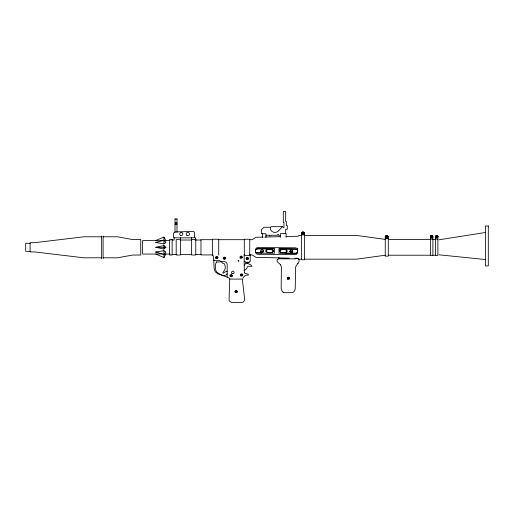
<?xml version="1.0" encoding="UTF-8"?>
<svg xmlns="http://www.w3.org/2000/svg" width="514" height="514" viewBox="0 0 514 514"><rect width="100%" height="100%" fill="white"/><g stroke="black" fill="none" stroke-linecap="round" stroke-linejoin="round"><path stroke-width="0.77" d="M255.503 251.629L256.19 252.67L257.604 253.106L274.354 253.235L274.38 248.815L257.315 248.737L255.676 249.598L255.477 251.899A2.454 2.371 2.1 0 0 257.919 254.289L295.171 254.558A2.454 2.371 2.1 0 0 297.638 252.207L297.465 249.9L295.839 249.02L278.986 248.847L295.518 249.149L297.561 250.26M297.619 251.931L296.912 252.965L295.492 253.376L278.961 253.273L278.986 248.847M266.939 249.701C264.299 251.584 268.462 248.75 269.632 249.406C270.814 248.77 274.951 251.661 272.336 249.74M265.944 251.474C267.511 252.605 271.443 253.299 273.313 251.359L273.448 250.928L273.307 251.532C271.392 253.229 267.833 253.196 265.944 251.474L265.95 250.44M274.38 248.815L257.623 248.879L255.49 249.9A2.454 2.371 2.1 0 1 257.957 247.549L295.209 247.819A2.454 2.371 2.1 0 1 297.651 250.202L297.632 250.279M279.648 251.577L279.526 250.973L280.027 251.982L282.334 252.772L286.022 252.368L287.153 251.025L286.645 250.189L285.251 249.573M280.04 250.145L279.648 250.716L281.434 249.714L284.326 249.573L286.035 250.016L287.153 251.025M287.011 251.629C285.45 252.74 281.492 253.37 279.655 251.404M229.732 279.096L229.077 300.304L229.668 301.3L231.596 302.515L242.923 302.29L244.484 300.703L244.703 299.578L242.499 280.477L242.756 279.096L229.797 279.096M297.645 251.738L297.548 252.297M217.814 257.816C215.803 255.933 214.492 258.555 217.499 257.758M225.473 258.561A1.144 1.144 0 0 0 224.072 257.161A1.144 1.144 0 0 0 223.558 259.075A1.144 1.144 0 0 0 225.473 258.561C225.774 257.148 221.887 258.42 223.918 258.484M232.193 275.928C232.045 274.078 227.361 276.583 232.199 275.87M237.185 291.843C237.044 289.999 232.36 292.498 237.192 291.785M242.216 257.475C242.075 255.625 237.391 258.131 242.229 257.418M240.52 274.733L240.52 275.17M242.582 275.228L242.589 274.733L240.661 274.733M248.326 258.748C248.185 256.904 243.501 259.403 248.333 258.69M289.459 278.62C289.318 276.77 284.634 279.275 289.472 278.562M304.05 233.382L301.924 233.382L304.018 233.6L304.082 233.022M387.832 236.813L385.706 236.813L387.877 236.761M430.957 236.453C429.319 237.108 433.366 237.982 432.698 236.395M435.994 236.517L435.654 237.057L437.767 236.736M263.335 251.558L263.348 250.96L262.236 251.166A2.589 0.675 0.3 0 1 261.889 251.166L260.72 251.205L261.889 251.687A2.589 0.675 0.3 0 0 262.204 251.693L263.348 251.487L260.759 251.468M292.652 251.77L292.665 251.173L290.069 251.153L290.069 251.68L291.2 251.899A2.589 0.675 0.3 0 0 291.515 251.905L292.659 251.699L290.069 251.68M279.52 251.147L279.655 250.543M277.329 259.609C275.864 262.101 279.16 262.975 280.323 264.511M430.822 235.791L430.411 236.568L430.411 255.445L432.878 255.445L432.878 236.562L431.644 235.483L430.822 235.791L432.46 235.797M163.208 240.758L142.596 240.546L142.596 254.057L155.761 254.057L163.953 257.565L165.906 254.057L170.108 254.057M227.169 273.782C224.862 277.708 218.797 273.962 216.355 271.675C215.135 268.893 214.704 264.363 216.593 261.934M242.923 278.196L244.259 276.301L246.257 275.176L248.538 275.022C247.999 272.915 245.005 274.579 244.349 272.459M277.329 259.615L278.954 258.786L295.28 258.863M298.859 259.364C300.51 263.014 294.773 264.909 295.563 268.803L295.222 288.752L294.766 290.661L293.449 292.119L292.248 292.652L283.844 292.736L282.025 291.027L281.177 288.675L281.383 266.972L280.323 264.504M297.452 252.31L296.411 253.023M282.289 226.668L278.575 230.844A4.812 4.812 0 0 1 270.608 229.668L270.608 227.278L271.45 226.655L282.289 226.668L283.946 227.696L283.946 222.408L283.317 222.408L283.317 211.485L285.668 211.498L285.668 221.528L286.298 221.521L286.298 225.428L287.275 225.428L287.275 229.302L285.668 229.289L285.668 233.44M297.593 263.618L297.972 263.2M194.427 237.262L193.804 237.828L174.195 237.828L173.469 237.256L173.469 234.487A2.242 2.242 0 0 1 175.627 231.923L193.026 231.454A1.362 1.362 0 0 1 194.427 232.816L194.427 237.269L195.628 238.188L195.783 239.755M163.953 249.052L165.906 247.305L163.953 245.557L155.761 247.305L163.953 249.052L163.953 245.557M244.137 265.494L245.634 263.219L247.472 263.303L250.781 264.896L252.008 266.303L247.896 266.252L246.502 268.88L244.137 270.647M163.953 243.925L165.906 242.524L163.953 240.044L155.761 242.524L163.953 243.925L163.953 237.038L155.761 240.546M292.665 251.173L291.547 251.378A2.589 0.675 0.3 0 1 291.2 251.378L290.069 251.153M280.65 249.804L281.441 249.541M216.593 261.941C219.555 262.725 226.147 259.531 227.169 263.958L227.169 277.149L229.764 278.402M296.25 258.259L297.651 258.349L298.859 259.371M155.761 252.078L163.953 250.678L165.906 252.078L163.953 254.558L155.761 252.078L157.997 252.374M438.982 239.807L485.152 232.534M155.761 242.524L157.997 242.235M163.953 240.777L170.108 240.546M295.813 253.171L285.142 253.145M385.249 255.22L356.665 259.172L304.455 259.172M268.655 249.284L270.627 249.296M282.359 249.38L283.349 249.335M155.761 254.057L162.463 253.871M263.155 237.089L256.023 237.269L252.066 239.685L249.746 239.685M264.742 237.05L280.593 236.665M286.144 236.53L298.03 236.241L298.949 235.431L301.583 235.431M246.714 262.288L247.022 262.288M246.714 262.975L248.044 262.982M303.697 233.17L304.018 233.163M303.697 233.6L304.018 233.6M387.845 236.549L386.971 236.549M432.563 236.883L432.12 236.703M387.845 236.98L386.971 236.98M432.685 237.134L432.12 237.134M437.722 237.057L436.913 237.057M212.982 255.207L212.61 255.207L213.535 256.647L214.177 268.861L215.276 271.848L217.763 273.789L227.169 277.149M217.82 257.321L217.499 257.321M225.408 258.047L225.087 258.047M225.087 258.484L225.408 258.484L223.339 258.484M248.044 262.288L247.87 262.288M175.023 219.022L177.002 219.022M175.023 224.168L177.002 224.168M270.608 227.278L263.868 227.272L261.408 229.668L261.408 233.735L265.989 233.735L265.989 237.474M302.849 233.17L302.091 233.17M302.778 233.6L302.091 233.6M301.583 234.853L304.455 234.853M265.989 235.232L269.42 235.239L269.42 235.778L271.051 235.778L271.051 235.232L277.56 235.232L277.56 234.596L278.794 234.609L278.794 235.778L280.631 235.765M304.455 235.431L356.665 235.431L385.249 239.383M436.547 236.62C434.022 236.62 439.129 236.62 437.073 236.62M431.509 236.703L430.61 236.703L432.685 236.697M101.65 236.787L84.045 236.787L34.361 242.704L30.114 242.704L30.114 251.905L34.361 251.905L84.045 257.816L101.65 257.816M103.115 236.787L117.507 236.787L132.676 239.569L140.733 239.569L140.733 255.034L132.676 255.034L117.507 257.816L103.115 257.816M436.547 237.057L435.654 237.057M431.509 237.134L430.61 237.134M385.249 238.464L388.288 238.464M430.411 239.158L432.878 239.158M435.512 239.158L437.864 239.158M388.288 239.383L430.411 239.383M432.878 239.383L435.512 239.383M180.504 239.608L176.199 239.608L176.199 254.995L180.504 254.995L180.504 237.821M191.484 239.608L195.783 239.608L195.783 254.995L191.484 254.995L191.484 237.821M212.616 239.685L200.974 239.685L200.974 254.918L212.616 254.918M218.72 239.685L244.298 239.685M172.132 240.019L174.162 240.019L174.195 237.821M180.504 240.019L191.484 240.019M195.783 240.019L200.974 240.019M30.114 243.276L25.7 243.276L25.7 251.327L30.114 251.327M155.761 247.305L165.906 247.305M172.132 254.591L176.199 254.591M180.504 254.591L191.484 254.591M195.783 254.591L200.974 254.591M249.746 254.918L252.066 254.918L256.023 257.341L289.311 258.15M388.288 255.22L430.411 255.22M432.878 255.22L435.512 255.22M301.583 259.172L298.949 259.172L298.03 258.362L294.863 258.285M213.535 260.604L219.632 260.604L221.534 261.825L222.793 263.399L223.988 263.399A6.586 6.586 0 0 1 224.477 270.415L222.761 272.677L223.262 273.23L224.419 272.433A7.961 7.961 0 0 1 227.169 271.148M244.137 261.517L245.268 261.517L245.268 262.294L249.624 262.288L249.624 261.517L250.196 261.517L250.196 254.661M242.267 275.17L240.661 275.17M288.598 278.132L289.144 278.132M288.296 278.562L287.538 278.562M385.776 236.549L386.355 236.549M386.355 236.98L385.744 236.761M240.295 256.987L240.738 256.987M240.295 257.418L240.738 257.418M223.918 258.047L223.339 258.047M246.405 258.259L246.848 258.259M246.405 258.69L246.848 258.69M230.272 275.87L230.709 275.87M287.538 278.132L287.981 278.132M235.264 291.354L235.701 291.354M235.264 291.785L235.701 291.785M261.838 252.972L256.435 252.625M438.982 254.803L485.113 259.499M163.953 253.826L165.906 254.057M437.607 236.035L436.688 235.483L435.512 236.568L435.512 255.445L437.864 255.445L437.864 236.562L437.523 235.926A1.144 1.144 0 0 0 435.602 237.031M256.197 252.496L255.805 252.181M283.021 292.158L283.42 292.466M163.953 237.038L165.906 240.546M437.485 235.797L437.864 236.568M255.554 251.995L255.484 251.43M273.319 250.491L273.442 251.102M244.349 272.459L244.137 254.661M437.819 236.44L437.857 236.736A1.144 1.144 0 0 1 437.703 237.307M437.735 236.459L437.748 236.838M195.628 238.188L195.68 240.366M286.163 237.301L286.163 233.433L280.631 233.44L280.631 237.314M278.954 257.398L278.954 258.793M262.442 233.729L262.442 237.468M218.72 255.092L218.72 239.241L212.616 239.241L212.616 255.362M177.002 218.758L177.002 232.437M176.745 222.478L176.745 224.168M175.313 222.478L175.313 224.168M175.023 218.758L175.023 232.437M163.953 250.678L163.953 257.565M103.115 236.048L103.115 258.555M101.65 236.048L101.65 258.555M435.923 236.626A0.803 0.803 0 0 1 436.495 235.643A0.803 0.803 0 0 1 437.478 236.215M432.486 237.481A1.144 1.144 0 0 0 431.972 235.566L430.867 235.862A1.144 1.144 0 0 0 430.526 236.671M430.854 236.626A0.803 0.803 0 0 1 431.837 235.643M432.03 235.727A0.803 0.803 0 0 1 432.402 236.215M302.271 233.105A0.803 0.803 0 0 1 302.772 232.142L303.048 232.09A1.144 1.144 0 0 1 304.044 233.812M303.446 233.594A0.803 0.803 0 0 0 303.774 232.553A0.803 0.803 0 0 0 302.772 232.142A1.144 1.144 0 0 0 302.059 232.662M301.943 233.536A1.144 1.144 0 0 1 301.943 232.938M297.612 248.455A2.454 2.371 2.1 0 1 297.67 248.763M238.117 260.701C238.747 262.673 239.646 259.307 238.117 260.701M385.841 235.785L385.249 236.568L385.249 256.139L388.288 256.139L388.288 236.562L386.772 235.483L385.841 235.785M302.181 232.238L301.583 232.881L301.583 259.756L304.455 259.756L304.455 232.881L303.022 232L302.181 232.238M488.3 226.012L485.46 226.012L485.46 265.892L488.3 265.892L488.3 226.012M249.746 239.261L244.298 239.261L244.298 255.349L249.746 255.349L249.746 239.261M172.132 239.608L169.408 239.608L169.408 254.995L172.132 254.995L172.132 239.608M387.177 235.695L386.984 235.618A0.803 0.803 0 0 0 385.988 236.53A0.803 0.803 0 0 0 387.235 237.05A0.803 0.803 0 0 0 387.177 235.695M302.168 234.191A1.144 1.144 0 0 0 304.089 233.677A1.144 1.144 0 0 0 302.682 232.277A1.144 1.144 0 0 0 302.168 234.191M385.963 237.622A1.144 1.144 0 0 0 387.877 237.108A1.144 1.144 0 0 0 386.477 235.708A1.144 1.144 0 0 0 385.963 237.622M435.872 237.648A1.144 1.144 0 0 0 437.787 237.134A1.144 1.144 0 0 0 436.386 235.733A1.144 1.144 0 0 0 435.872 237.648M430.835 237.725A1.144 1.144 0 0 0 432.749 237.211A1.144 1.144 0 0 0 431.349 235.81A1.144 1.144 0 0 0 430.835 237.725M261.035 252.104A1.433 1.381 2.1 0 0 263.438 251.5A1.433 1.381 2.1 0 0 261.69 249.791A1.433 1.381 2.1 0 0 261.035 252.104M290.352 252.316A1.433 1.381 2.1 0 0 292.755 251.712A1.433 1.381 2.1 0 0 291.008 250.003A1.433 1.381 2.1 0 0 290.352 252.316M246.482 259.287A1.144 1.144 0 0 0 248.403 258.773A1.144 1.144 0 0 0 246.996 257.366A1.144 1.144 0 0 0 246.482 259.287M240.738 275.761A1.144 1.144 0 0 0 242.653 275.247A1.144 1.144 0 0 0 241.252 273.846A1.144 1.144 0 0 0 240.738 275.761M230.349 276.461A1.144 1.144 0 0 0 232.264 275.947A1.144 1.144 0 0 0 230.863 274.547A1.144 1.144 0 0 0 230.349 276.461M240.379 258.009A1.144 1.144 0 0 0 242.293 257.495A1.144 1.144 0 0 0 240.893 256.094A1.144 1.144 0 0 0 240.379 258.009M215.97 258.349A1.144 1.144 0 0 0 217.891 257.835A1.144 1.144 0 0 0 216.484 256.428A1.144 1.144 0 0 0 215.97 258.349M231.981 273.403A1.259 1.259 0 0 0 234.076 272.78A1.259 1.259 0 0 0 232.489 271.276A1.259 1.259 0 0 0 231.981 273.403M235.341 292.376A1.144 1.144 0 0 0 237.262 291.868A1.144 1.144 0 0 0 235.855 290.461A1.144 1.144 0 0 0 235.341 292.376M287.622 279.153A1.144 1.144 0 0 0 289.536 278.639A1.144 1.144 0 0 0 288.136 277.239A1.144 1.144 0 0 0 287.622 279.153M180.498 235.38A1.574 1.574 0 0 0 182.862 234.011A1.574 1.574 0 0 0 180.498 232.649A1.574 1.574 0 0 0 180.498 235.38M186.993 235.457A1.664 1.664 0 0 0 189.486 234.011A1.664 1.664 0 0 0 186.993 232.572A1.664 1.664 0 0 0 186.993 235.457"/></g></svg>
